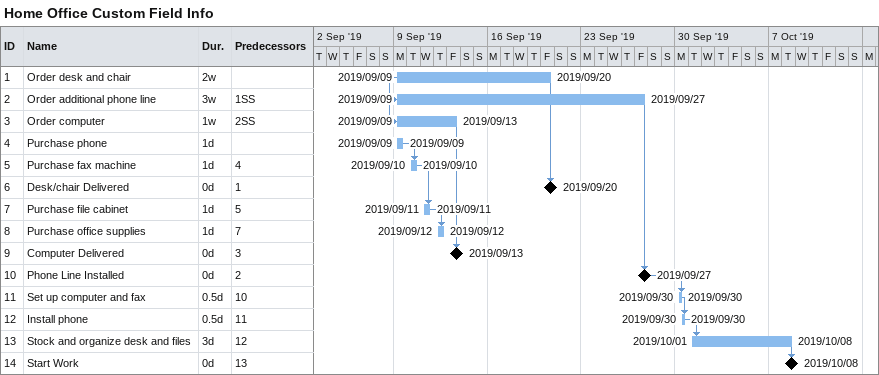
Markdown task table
Home Office Custom Field Info

| ID | Task | Duration | Start | Finish | Predecessors |
|---|---|---|---|---|---|
| 1 | Order desk and chair | 2w | 2019-09-09 | 2019-09-20 |  |
| 2 | Order additional phone line | 3w | 2019-09-09 | 2019-09-27 | 1SS |
| 3 | Order computer | 1w | 2019-09-09 | 2019-09-13 | 2SS |
| 4 | Purchase phone | 1d | 2019-09-09 | 2019-09-09 |  |
| 5 | Purchase fax machine | 1d | 2019-09-10 | 2019-09-10 | 4 |
| 6 | Desk/chair Delivered | 0d | 2019-09-20 | 2019-09-20 | 1 |
| 7 | Purchase file cabinet | 1d | 2019-09-11 | 2019-09-11 | 5 |
| 8 | Purchase office supplies | 1d | 2019-09-12 | 2019-09-12 | 7 |
| 9 | Computer Delivered | 0d | 2019-09-13 | 2019-09-13 | 3 |
| 10 | Phone Line Installed | 0d | 2019-09-27 | 2019-09-27 | 2 |
| 11 | Set up computer and fax | 0.5d | 2019-09-30 | 2019-09-30 | 10 |
| 12 | Install phone | 0.5d | 2019-09-30 | 2019-09-30 | 11 |
| 13 | Stock and organize desk and files | 3d | 2019-10-01 | 2019-10-08 | 12 |
| 14 | Start Work | 0d | 2019-10-08 | 2019-10-08 | 13 |
